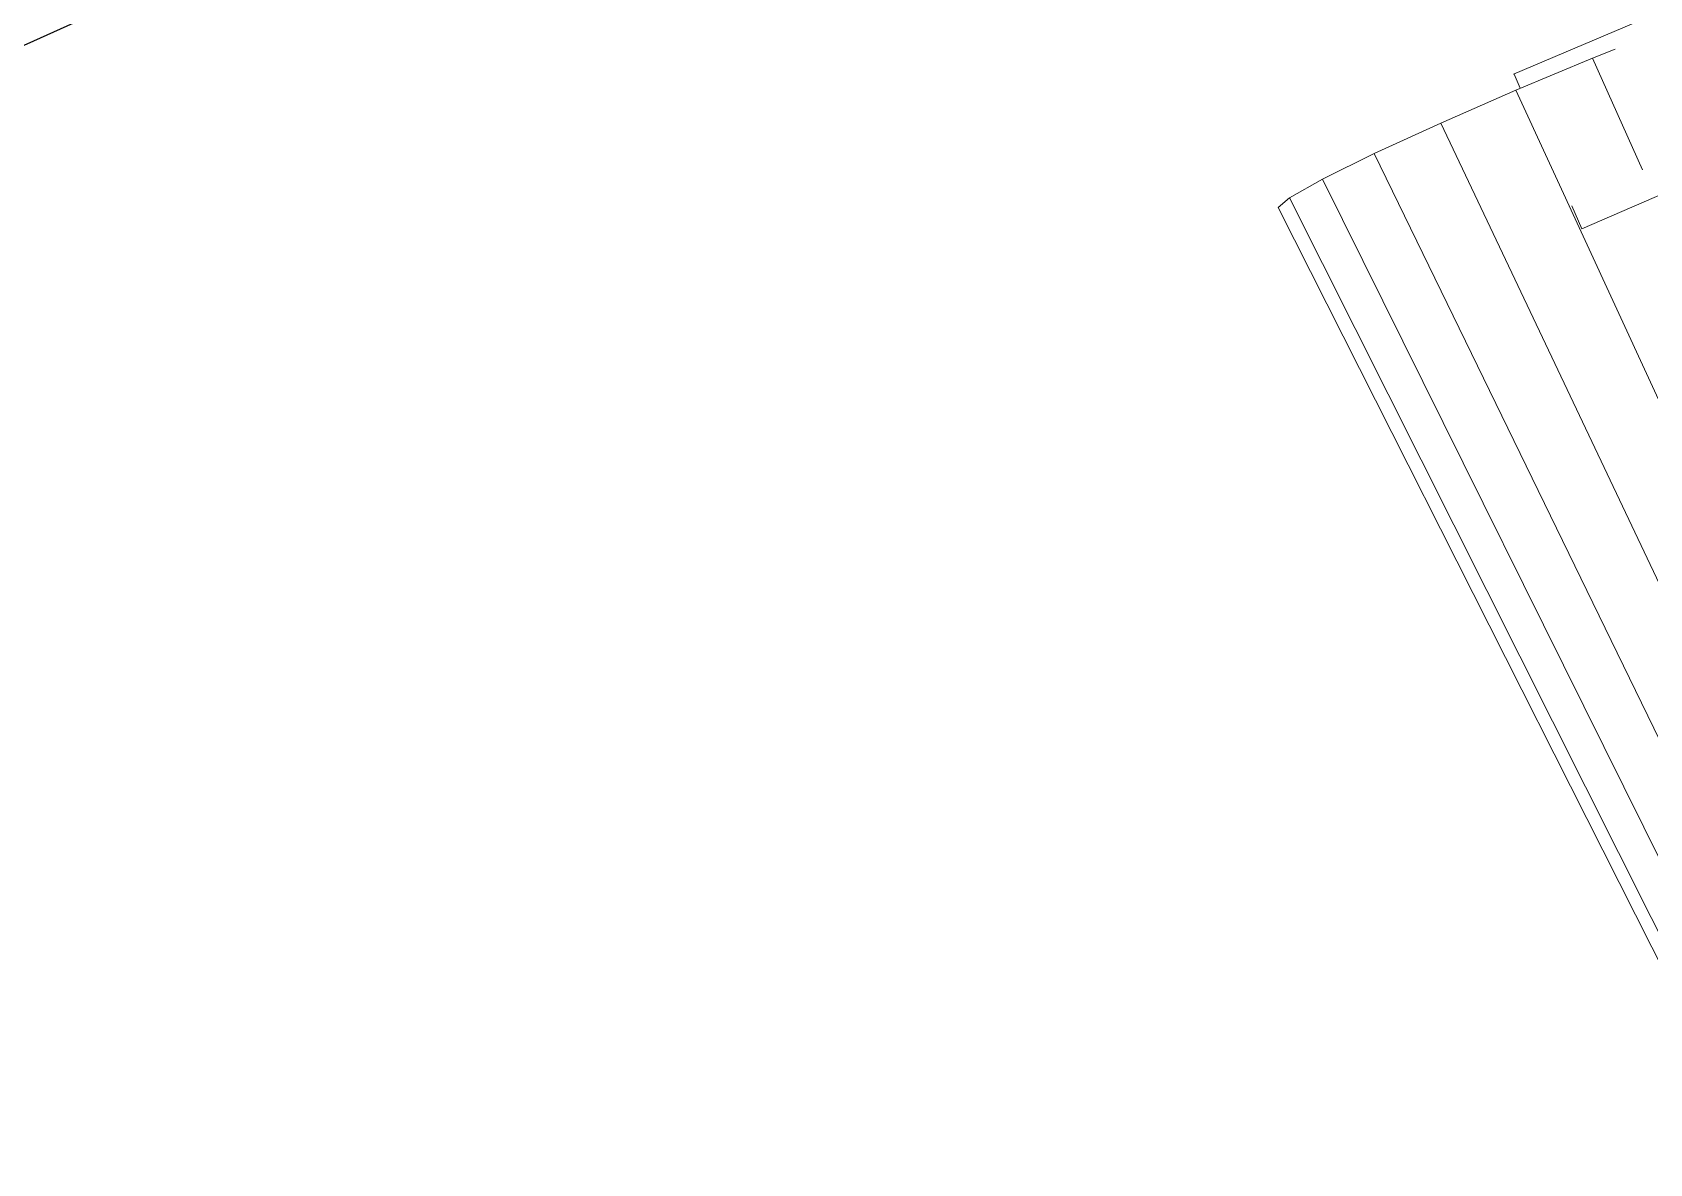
# Model space of a CAD drawing. Header units: metres. Extents: x -217 to -108, y -304 to -188.
# Drawn here: x -162.285 to -161.67, y -232.504 to -232.074 of the extents above; entities that cross this region are included whole.
import ezdxf

# ---------------------------------------------------------------- set-up
doc = ezdxf.new("R2010")
doc.units = ezdxf.units.M
for name, color, linetype, lineweight in [('A-WALL', 113, 'Continuous', 9), ('G-IMPT', 8, 'Continuous', 9), ('I-FURN', 30, 'Continuous', 9)]:
    doc.layers.add(name, color=color, linetype=linetype, lineweight=lineweight)

# ---------------------------------------------------------------- blocks, each defined once
blk = doc.blocks.new('Couch21 - 12ZCOU21_dwg-966957-Nivel 3')
at = {"layer": 'G-IMPT'}
for p, q in [((-0.00634, 0.00024), (-0.00634, -0.08516)), ((0.05718, 0.00091), (0.05791, -0.08422)), ((0.05718, 0.00091), (0.05791, -0.08422)), ((-0.00006, -0.04588), (-0.00027, -0.05514)), ((-0.00006, -0.04588), (-0.00027, -0.05514)), ((-0.00027, -0.05514), (-0.00043, -0.08678)), ((-0.00027, -0.05514), (-0.00043, -0.08678)), ((0.0463, -0.05422), (-0.00027, -0.05514)), ((0.57376, -0.06919), (-0.00043, -0.08678)), ((-0.00042, -0.08491), (-0.00634, -0.08498)), ((0.05791, -0.08422), (0.04839, -0.08433)), ((-0.00043, -0.08678), (-0.00006, -0.11793)), ((-0.00043, -0.08678), (-0.00006, -0.11793)), ((0.57376, -0.09412), (-0.00006, -0.11793)), ((0.57376, -0.11634), (0.00076, -0.14572)), ((0.57376, -0.11634), (0.00076, -0.14572)), ((0.00076, -0.14572), (-0.00006, -0.11793)), ((-0.00006, -0.11793), (0.00076, -0.14572)), ((0.57376, -0.1339), (0.00204, -0.16767)), ((0.00076, -0.14572), (0.00204, -0.16767)), ((0.00204, -0.16767), (0.00076, -0.14572)), ((0.57376, -0.14533), (0.00363, -0.18194)), ((0.57376, -0.14963), (0.00533, -0.1873)), ((0.00204, -0.16767), (0.00363, -0.18194)), ((0.00204, -0.16767), (0.00363, -0.18194)), ((0.00363, -0.18194), (0.00533, -0.1873)), ((0.00363, -0.18194), (0.00533, -0.1873))]:
    blk.add_line(p, q, dxfattribs=at)
blk = doc.blocks.new('Couch21 - Couch21-967230-Nivel 3')
blk.add_blockref('Couch21 - 12ZCOU21_dwg-966957-Nivel 3', (0, 0))

msp = doc.modelspace()

# ---------------------------------------------------------------- linework, layer by layer
at = {"layer": 'A-WALL', "lineweight": 25}
msp.add_line((-163.07998, -232.43616), (-158.91544, -230.5571), dxfattribs=at)

# ---------------------------------------------------------------- block references
at = {"layer": 'I-FURN', "rotation": 292.9999999999992}
msp.add_blockref('Couch21 - Couch21-967230-Nivel 3', (-161.64116, -232.06256), dxfattribs=at)

doc.saveas('drawing.dxf')
